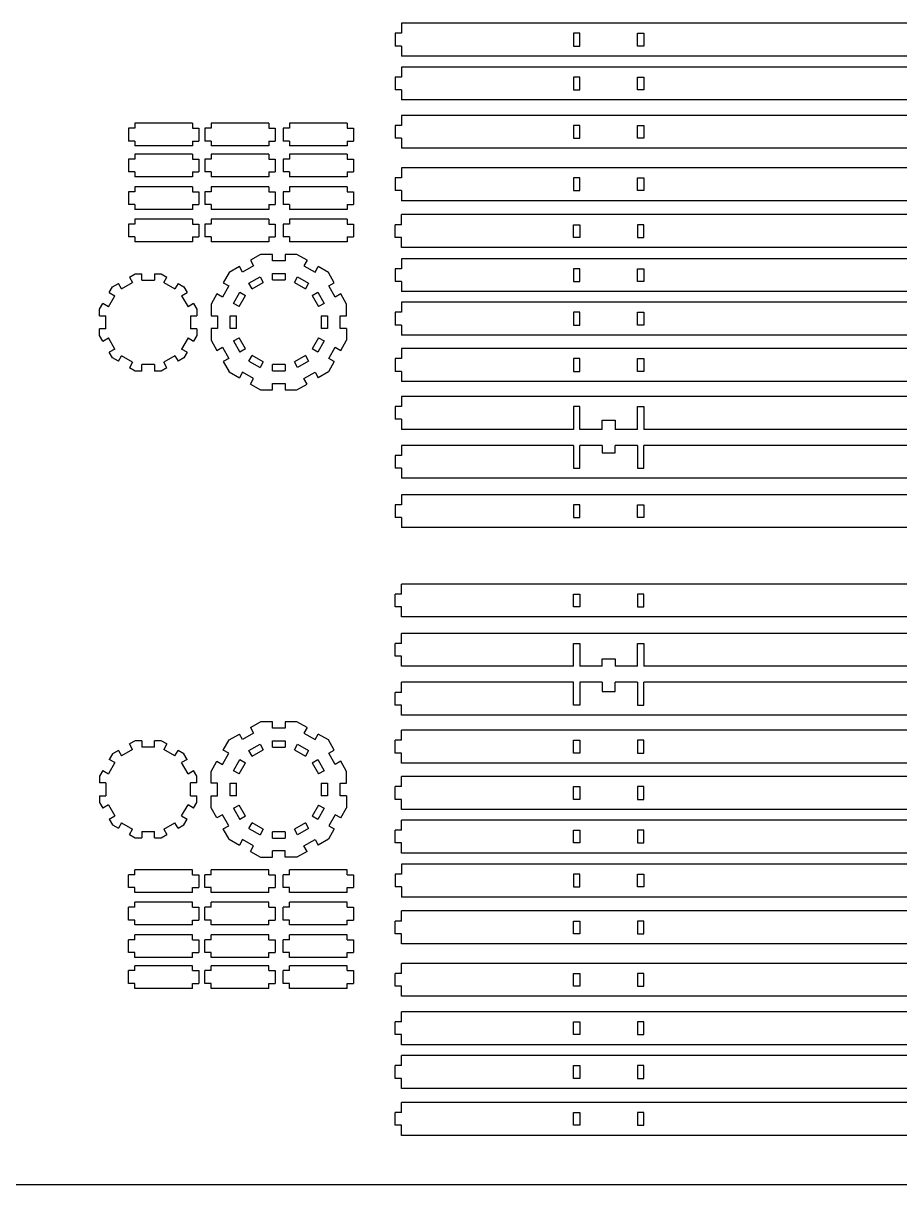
# Model space of a CAD drawing. Extents: x -1762 to 1685, y -691 to 759.
# Drawn here: x 588 to 1137, y -691 to 35 of the extents above; entities that cross this region are included whole.
import ezdxf

# ---------------------------------------------------------------- set-up
doc = ezdxf.new("R2010")
doc.units = 0
doc.header["$MEASUREMENT"] = 0
doc.layers.get('0').update_dxf_attribs({"linetype": 'CONTINUOUS'})

msp = doc.modelspace()

# ---------------------------------------------------------------- linework, layer by layer
for p, q in [((825.09, 29.19), (821.09, 29.19)), ((821.09, 29.19), (821.09, 21.19)), ((1433.94, 35.48), (825.09, 35.48)), ((825.09, 35.48), (825.09, 29.19)), ((932.68, 29.19), (932.68, 21.19)), ((936.68, 29.19), (932.68, 29.19)), ((936.68, 21.19), (936.68, 29.19)), ((972.68, 21.19), (972.68, 29.19)), ((972.68, 29.19), (976.68, 29.19)), ((976.68, 29.19), (976.68, 21.19)), ((825.09, 21.19), (821.09, 21.19)), ((825.09, 21.19), (825.09, 14.9)), ((1433.94, 14.9), (825.09, 14.9)), ((932.68, 21.19), (936.68, 21.19)), ((976.68, 21.19), (972.68, 21.19)), ((1433.94, 8.09), (825.09, 8.09)), ((825.09, 8.09), (825.09, 1.8)), ((825.09, 1.8), (821.09, 1.8)), ((821.09, 1.8), (821.09, -6.2)), ((932.68, 1.8), (932.68, -6.2)), ((936.68, 1.8), (932.68, 1.8)), ((936.68, -6.2), (936.68, 1.8)), ((972.68, -6.2), (972.68, 1.8)), ((972.68, 1.8), (976.68, 1.8)), ((976.68, 1.8), (976.68, -6.2)), ((825.09, -6.2), (821.09, -6.2)), ((825.09, -6.2), (825.09, -12.49)), ((932.68, -6.2), (936.68, -6.2)), ((976.68, -6.2), (972.68, -6.2)), ((1433.94, -12.49), (825.09, -12.49)), ((694.28, -27.12), (658.28, -27.12)), ((658.28, -27.12), (658.28, -30.2)), ((694.28, -27.12), (694.28, -30.2)), ((742.03, -27.12), (706.03, -27.12)), ((706.03, -27.12), (706.03, -30.2)), ((742.03, -27.12), (742.03, -30.2)), ((791.09, -27.12), (755.09, -27.12)), ((755.09, -27.12), (755.09, -30.2)), ((791.09, -27.12), (791.09, -30.2)), ((825.09, -28.46), (821.09, -28.46)), ((821.09, -28.46), (821.09, -36.46)), ((1433.94, -22.17), (825.09, -22.17)), ((825.09, -22.17), (825.09, -28.46)), ((932.68, -28.46), (932.68, -36.46)), ((936.68, -28.46), (932.68, -28.46)), ((936.68, -36.46), (936.68, -28.46)), ((972.68, -36.46), (972.68, -28.46)), ((972.68, -28.46), (976.68, -28.46)), ((976.68, -28.46), (976.68, -36.46)), ((658.28, -30.2), (654.28, -30.2)), ((654.28, -30.2), (654.28, -38.2)), ((694.28, -30.2), (698.28, -30.2)), ((698.28, -30.2), (698.28, -38.2)), ((706.03, -30.2), (702.03, -30.2)), ((702.03, -30.2), (702.03, -38.2)), ((742.03, -30.2), (746.03, -30.2)), ((746.03, -30.2), (746.03, -38.2)), ((755.09, -30.2), (751.09, -30.2)), ((751.09, -30.2), (751.09, -38.2)), ((791.09, -30.2), (795.09, -30.2)), ((795.09, -30.2), (795.09, -38.2)), ((658.28, -38.2), (654.28, -38.2)), ((658.28, -38.2), (658.28, -41.28)), ((694.28, -41.28), (658.28, -41.28)), ((694.28, -38.2), (698.28, -38.2)), ((694.28, -38.2), (694.28, -41.28)), ((706.03, -38.2), (702.03, -38.2)), ((706.03, -38.2), (706.03, -41.28)), ((742.03, -41.28), (706.03, -41.28)), ((742.03, -38.2), (746.03, -38.2)), ((742.03, -38.2), (742.03, -41.28)), ((755.09, -38.2), (751.09, -38.2)), ((755.09, -38.2), (755.09, -41.28)), ((791.09, -41.28), (755.09, -41.28)), ((791.09, -38.2), (795.09, -38.2)), ((791.09, -38.2), (791.09, -41.28)), ((825.09, -36.46), (821.09, -36.46)), ((825.09, -36.46), (825.09, -42.76)), ((1433.94, -42.76), (825.09, -42.76)), ((932.68, -36.46), (936.68, -36.46)), ((976.68, -36.46), (972.68, -36.46)), ((658.28, -49.57), (654.28, -49.57)), ((654.28, -49.57), (654.28, -57.57)), ((694.28, -46.49), (658.28, -46.49)), ((658.28, -46.49), (658.28, -49.57)), ((694.28, -46.49), (694.28, -49.57)), ((694.28, -49.57), (698.28, -49.57)), ((698.28, -49.57), (698.28, -57.57)), ((706.03, -49.57), (702.03, -49.57)), ((702.03, -49.57), (702.03, -57.57)), ((742.03, -46.49), (706.03, -46.49)), ((706.03, -46.49), (706.03, -49.57)), ((742.03, -46.49), (742.03, -49.57)), ((742.03, -49.57), (746.03, -49.57)), ((746.03, -49.57), (746.03, -57.57)), ((755.09, -49.57), (751.09, -49.57)), ((751.09, -49.57), (751.09, -57.57)), ((791.09, -46.49), (755.09, -46.49)), ((755.09, -46.49), (755.09, -49.57)), ((791.09, -46.49), (791.09, -49.57)), ((791.09, -49.57), (795.09, -49.57)), ((795.09, -49.57), (795.09, -57.57)), ((658.28, -57.57), (654.28, -57.57)), ((658.28, -57.57), (658.28, -60.66)), ((694.28, -57.57), (698.28, -57.57)), ((694.28, -57.57), (694.28, -60.66)), ((706.03, -57.57), (702.03, -57.57)), ((706.03, -57.57), (706.03, -60.66)), ((742.03, -57.57), (746.03, -57.57)), ((742.03, -57.57), (742.03, -60.66)), ((755.09, -57.57), (751.09, -57.57)), ((755.09, -57.57), (755.09, -60.66)), ((791.09, -57.57), (795.09, -57.57)), ((791.09, -57.57), (791.09, -60.66)), ((1433.94, -54.96), (825.09, -54.96)), ((825.09, -54.96), (825.09, -61.25)), ((694.28, -60.66), (658.28, -60.66)), ((742.03, -60.66), (706.03, -60.66)), ((791.09, -60.66), (755.09, -60.66)), ((825.09, -61.25), (821.09, -61.25)), ((821.09, -61.25), (821.09, -69.25)), ((932.68, -61.25), (932.68, -69.25)), ((936.68, -61.25), (932.68, -61.25)), ((936.68, -69.25), (936.68, -61.25)), ((972.68, -69.25), (972.68, -61.25)), ((972.68, -61.25), (976.68, -61.25)), ((976.68, -61.25), (976.68, -69.25)), ((658.28, -69.89), (654.28, -69.89)), ((654.28, -69.89), (654.28, -77.89)), ((694.28, -66.8), (658.28, -66.8)), ((658.28, -66.8), (658.28, -69.89)), ((694.28, -66.8), (694.28, -69.89)), ((694.28, -69.89), (698.28, -69.89)), ((698.28, -69.89), (698.28, -77.89)), ((706.03, -69.89), (702.03, -69.89)), ((702.03, -69.89), (702.03, -77.89)), ((742.03, -66.8), (706.03, -66.8)), ((706.03, -66.8), (706.03, -69.89)), ((742.03, -66.8), (742.03, -69.89)), ((742.03, -69.89), (746.03, -69.89)), ((746.03, -69.89), (746.03, -77.89)), ((755.09, -69.89), (751.09, -69.89)), ((751.09, -69.89), (751.09, -77.89)), ((791.09, -66.8), (755.09, -66.8)), ((755.09, -66.8), (755.09, -69.89)), ((791.09, -66.8), (791.09, -69.89)), ((791.09, -69.89), (795.09, -69.89)), ((795.09, -69.89), (795.09, -77.89)), ((825.09, -69.25), (821.09, -69.25)), ((825.09, -69.25), (825.09, -75.55)), ((932.68, -69.25), (936.68, -69.25)), ((976.68, -69.25), (972.68, -69.25)), ((658.28, -77.89), (654.28, -77.89)), ((658.28, -77.89), (658.28, -80.97)), ((694.28, -77.89), (698.28, -77.89)), ((694.28, -77.89), (694.28, -80.97)), ((706.03, -77.89), (702.03, -77.89)), ((706.03, -77.89), (706.03, -80.97)), ((742.03, -77.89), (746.03, -77.89)), ((742.03, -77.89), (742.03, -80.97)), ((755.09, -77.89), (751.09, -77.89)), ((755.09, -77.89), (755.09, -80.97)), ((791.09, -77.89), (795.09, -77.89)), ((791.09, -77.89), (791.09, -80.97)), ((1433.94, -75.55), (825.09, -75.55)), ((694.28, -80.97), (658.28, -80.97)), ((694.28, -87.12), (658.28, -87.12)), ((658.28, -87.12), (658.28, -90.2)), ((694.28, -87.12), (694.28, -90.2)), ((742.03, -80.97), (706.03, -80.97)), ((742.03, -87.12), (706.03, -87.12)), ((706.03, -87.12), (706.03, -90.2)), ((742.03, -87.12), (742.03, -90.2)), ((791.09, -80.97), (755.09, -80.97)), ((791.09, -87.12), (755.09, -87.12)), ((755.09, -87.12), (755.09, -90.2)), ((791.09, -87.12), (791.09, -90.2)), ((1433.94, -84.25), (825.09, -84.25)), ((825.09, -90.54), (825.09, -84.25)), ((658.28, -90.2), (654.28, -90.2)), ((654.28, -90.2), (654.28, -98.2)), ((694.28, -90.2), (698.28, -90.2)), ((698.28, -90.2), (698.28, -98.2)), ((706.03, -90.2), (702.03, -90.2)), ((702.03, -90.2), (702.03, -98.2)), ((742.03, -90.2), (746.03, -90.2)), ((746.03, -90.2), (746.03, -98.2)), ((755.09, -90.2), (751.09, -90.2)), ((751.09, -90.2), (751.09, -98.2)), ((791.09, -90.2), (795.09, -90.2)), ((795.09, -90.2), (795.09, -98.2)), ((825.09, -90.54), (821.09, -90.54)), ((821.09, -98.54), (821.09, -90.54)), ((932.68, -90.54), (936.68, -90.54)), ((932.68, -98.54), (932.68, -90.54)), ((936.68, -90.54), (936.68, -98.54)), ((972.68, -90.54), (972.68, -98.54)), ((976.68, -90.54), (972.68, -90.54)), ((976.68, -98.54), (976.68, -90.54)), ((658.28, -98.2), (654.28, -98.2)), ((658.28, -98.2), (658.28, -101.28)), ((694.28, -101.28), (658.28, -101.28)), ((694.28, -98.2), (698.28, -98.2)), ((694.28, -98.2), (694.28, -101.28)), ((706.03, -98.2), (702.03, -98.2)), ((706.03, -98.2), (706.03, -101.28)), ((742.03, -101.28), (706.03, -101.28)), ((742.03, -98.2), (746.03, -98.2)), ((742.03, -98.2), (742.03, -101.28)), ((755.09, -98.2), (751.09, -98.2)), ((755.09, -98.2), (755.09, -101.28)), ((791.09, -101.28), (755.09, -101.28)), ((791.09, -98.2), (795.09, -98.2)), ((791.09, -98.2), (791.09, -101.28)), ((825.09, -98.54), (821.09, -98.54)), ((825.09, -104.83), (825.09, -98.54)), ((936.68, -98.54), (932.68, -98.54)), ((972.68, -98.54), (976.68, -98.54)), ((1433.94, -104.83), (825.09, -104.83)), ((732.6, -116.25), (725.68, -120.25)), ((736.98, -109.1), (730.6, -112.78)), ((730.6, -112.78), (732.6, -116.25)), ((744.34, -109.1), (736.98, -109.1)), ((744.34, -113.1), (744.34, -109.1)), ((752.34, -113.1), (744.34, -113.1)), ((759.71, -109.1), (752.34, -109.1)), ((752.34, -109.1), (752.34, -113.1)), ((766.08, -112.78), (759.71, -109.1)), ((766.08, -112.78), (764.08, -116.25)), ((764.08, -116.25), (771.01, -120.25)), ((1433.94, -111.79), (825.09, -111.79)), ((825.09, -111.79), (825.09, -118.08)), ((654.9, -123.28), (658.5, -121.2)), ((654.9, -123.28), (656.9, -126.75)), ((658.5, -121.2), (662.66, -121.2)), ((662.66, -125.2), (662.66, -121.2)), ((670.66, -121.2), (674.81, -121.2)), ((670.66, -121.2), (670.66, -125.2)), ((674.81, -121.2), (678.41, -123.28)), ((676.41, -126.75), (678.41, -123.28)), ((717.3, -120.47), (713.62, -126.84)), ((723.68, -116.78), (717.3, -120.47)), ((725.68, -120.25), (723.68, -116.78)), ((729.66, -127.16), (736.59, -123.16)), ((736.59, -123.16), (738.59, -126.62)), ((744.34, -125.08), (744.34, -121.08)), ((744.34, -121.08), (752.34, -121.08)), ((752.34, -121.08), (752.34, -125.08)), ((758.09, -126.62), (760.09, -123.16)), ((760.09, -123.16), (767.02, -127.16)), ((771.01, -120.25), (773.01, -116.78)), ((779.39, -120.47), (773.01, -116.78)), ((783.07, -126.84), (779.39, -120.47)), ((825.09, -118.08), (821.09, -118.08)), ((821.09, -118.08), (821.09, -126.08)), ((932.68, -118.08), (932.68, -126.08)), ((936.68, -118.08), (932.68, -118.08)), ((936.68, -126.08), (936.68, -118.08)), ((972.68, -126.08), (972.68, -118.08)), ((972.68, -118.08), (976.68, -118.08)), ((976.68, -118.08), (976.68, -126.08)), ((642.3, -132.96), (644.38, -129.36)), ((644.38, -129.36), (647.98, -127.28)), ((649.98, -130.75), (647.98, -127.28)), ((649.98, -130.75), (656.9, -126.75)), ((662.66, -125.2), (670.66, -125.2)), ((676.41, -126.75), (683.34, -130.75)), ((685.34, -127.28), (683.34, -130.75)), ((685.34, -127.28), (688.93, -129.36)), ((688.93, -129.36), (691.01, -132.96)), ((717.08, -128.84), (713.08, -135.77)), ((713.62, -126.84), (717.08, -128.84)), ((731.66, -130.62), (729.66, -127.16)), ((731.66, -130.62), (738.59, -126.62)), ((744.34, -125.08), (752.34, -125.08)), ((758.09, -126.62), (765.02, -130.62)), ((767.02, -127.16), (765.02, -130.62)), ((779.61, -128.84), (783.07, -126.84)), ((783.61, -135.77), (779.61, -128.84)), ((825.09, -126.08), (821.09, -126.08)), ((825.09, -126.08), (825.09, -132.37)), ((932.68, -126.08), (936.68, -126.08)), ((976.68, -126.08), (972.68, -126.08)), ((641.77, -141.88), (645.77, -134.96)), ((642.3, -132.96), (645.77, -134.96)), ((687.55, -134.96), (691.01, -132.96)), ((687.55, -134.96), (691.55, -141.88)), ((709.62, -133.77), (705.94, -140.15)), ((713.08, -135.77), (709.62, -133.77)), ((719.99, -139.76), (723.99, -132.83)), ((723.45, -141.76), (727.45, -134.83)), ((723.99, -132.83), (727.45, -134.83)), ((769.23, -134.83), (772.7, -132.83)), ((769.23, -134.83), (773.23, -141.76)), ((772.7, -132.83), (776.7, -139.76)), ((787.07, -133.77), (783.61, -135.77)), ((790.75, -140.15), (787.07, -133.77)), ((1433.94, -132.37), (825.09, -132.37)), ((636.23, -143.48), (638.3, -139.88)), ((636.23, -147.64), (636.23, -143.48)), ((641.77, -141.88), (638.3, -139.88)), ((695.01, -139.88), (691.55, -141.88)), ((695.01, -139.88), (697.09, -143.48)), ((697.09, -143.48), (697.09, -147.64)), ((705.94, -140.15), (705.94, -147.51)), ((723.45, -141.76), (719.99, -139.76)), ((776.7, -139.76), (773.23, -141.76)), ((790.75, -147.51), (790.75, -140.15)), ((825.09, -145.31), (821.09, -145.31)), ((821.09, -145.31), (821.09, -153.31)), ((1433.94, -139.02), (825.09, -139.02)), ((825.09, -139.02), (825.09, -145.31)), ((932.68, -145.31), (932.68, -153.31)), ((936.68, -145.31), (932.68, -145.31)), ((936.68, -153.31), (936.68, -145.31)), ((972.68, -153.31), (972.68, -145.31)), ((972.68, -145.31), (976.68, -145.31)), ((976.68, -145.31), (976.68, -153.31)), ((636.23, -147.64), (640.23, -147.64)), ((640.23, -155.64), (640.23, -147.64)), ((693.09, -147.64), (693.09, -155.64)), ((693.09, -147.64), (697.09, -147.64)), ((705.94, -147.51), (709.94, -147.51)), ((709.94, -147.51), (709.94, -155.51)), ((717.91, -147.51), (721.91, -147.51)), ((717.91, -155.51), (717.91, -147.51)), ((721.91, -155.51), (721.91, -147.51)), ((774.77, -147.51), (778.77, -147.51)), ((774.77, -147.51), (774.77, -155.51)), ((778.77, -147.51), (778.77, -155.51)), ((786.75, -155.51), (786.75, -147.51)), ((786.75, -147.51), (790.75, -147.51)), ((640.23, -155.64), (636.23, -155.64)), ((636.23, -159.79), (636.23, -155.64)), ((638.3, -163.39), (636.23, -159.79)), ((697.09, -155.64), (693.09, -155.64)), ((697.09, -159.79), (695.01, -163.39)), ((697.09, -155.64), (697.09, -159.79)), ((709.94, -155.51), (705.94, -155.51)), ((705.94, -155.51), (705.94, -162.87)), ((721.91, -155.51), (717.91, -155.51)), ((778.77, -155.51), (774.77, -155.51)), ((790.75, -155.51), (786.75, -155.51)), ((790.75, -155.51), (790.75, -162.87)), ((825.09, -153.31), (821.09, -153.31)), ((825.09, -153.31), (825.09, -159.6)), ((1433.94, -159.6), (825.09, -159.6)), ((932.68, -153.31), (936.68, -153.31)), ((976.68, -153.31), (972.68, -153.31)), ((638.3, -163.39), (641.77, -161.39)), ((645.77, -168.31), (641.77, -161.39)), ((691.55, -161.39), (687.55, -168.31)), ((691.55, -161.39), (695.01, -163.39)), ((705.94, -162.87), (709.62, -169.25)), ((719.99, -163.26), (723.45, -161.26)), ((719.99, -163.26), (723.99, -170.19)), ((727.45, -168.19), (723.45, -161.26)), ((773.23, -161.26), (769.23, -168.19)), ((776.7, -163.26), (772.7, -170.19)), ((773.23, -161.26), (776.7, -163.26)), ((787.07, -169.25), (790.75, -162.87)), ((645.77, -168.31), (642.3, -170.31)), ((644.38, -173.91), (642.3, -170.31)), ((647.98, -175.99), (644.38, -173.91)), ((647.98, -175.99), (649.98, -172.53)), ((656.9, -176.53), (649.98, -172.53)), ((683.34, -172.53), (676.41, -176.53)), ((683.34, -172.53), (685.34, -175.99)), ((688.93, -173.91), (685.34, -175.99)), ((691.01, -170.31), (687.55, -168.31)), ((691.01, -170.31), (688.93, -173.91)), ((709.62, -169.25), (713.08, -167.25)), ((713.08, -167.25), (717.08, -174.18)), ((717.08, -174.18), (713.62, -176.18)), ((727.45, -168.19), (723.99, -170.19)), ((729.66, -175.86), (731.66, -172.4)), ((738.59, -176.4), (731.66, -172.4)), ((765.02, -172.4), (758.09, -176.4)), ((765.02, -172.4), (767.02, -175.86)), ((772.7, -170.19), (769.23, -168.19)), ((779.61, -174.18), (783.61, -167.25)), ((783.07, -176.18), (779.61, -174.18)), ((783.61, -167.25), (787.07, -169.25)), ((825.09, -174.32), (821.09, -174.32)), ((821.09, -174.32), (821.09, -182.32)), ((1433.94, -168.03), (825.09, -168.03)), ((825.09, -168.03), (825.09, -174.32)), ((932.68, -174.32), (932.68, -182.32)), ((936.68, -174.32), (932.68, -174.32)), ((936.68, -182.32), (936.68, -174.32)), ((972.68, -182.32), (972.68, -174.32)), ((972.68, -174.32), (976.68, -174.32)), ((976.68, -174.32), (976.68, -182.32)), ((656.9, -176.53), (654.9, -179.99)), ((658.5, -182.07), (654.9, -179.99)), ((662.66, -182.07), (662.66, -178.07)), ((670.66, -178.07), (662.66, -178.07)), ((670.66, -178.07), (670.66, -182.07)), ((678.41, -179.99), (674.81, -182.07)), ((678.41, -179.99), (676.41, -176.53)), ((713.62, -176.18), (717.3, -182.55)), ((729.66, -175.86), (736.59, -179.86)), ((738.59, -176.4), (736.59, -179.86)), ((752.34, -177.94), (744.34, -177.94)), ((744.34, -181.94), (744.34, -177.94)), ((752.34, -177.94), (752.34, -181.94)), ((760.09, -179.86), (758.09, -176.4)), ((767.02, -175.86), (760.09, -179.86)), ((783.07, -176.18), (779.39, -182.55)), ((662.66, -182.07), (658.5, -182.07)), ((674.81, -182.07), (670.66, -182.07)), ((717.3, -182.55), (723.68, -186.24)), ((725.68, -182.77), (723.68, -186.24)), ((732.6, -186.77), (725.68, -182.77)), ((730.6, -190.24), (732.6, -186.77)), ((744.34, -181.94), (752.34, -181.94)), ((764.08, -186.77), (771.01, -182.77)), ((766.08, -190.24), (764.08, -186.77)), ((771.01, -182.77), (773.01, -186.24)), ((779.39, -182.55), (773.01, -186.24)), ((825.09, -182.32), (821.09, -182.32)), ((825.09, -182.32), (825.09, -188.61)), ((1433.94, -188.61), (825.09, -188.61)), ((932.68, -182.32), (936.68, -182.32)), ((976.68, -182.32), (972.68, -182.32)), ((730.6, -190.24), (736.98, -193.92)), ((736.98, -193.92), (744.34, -193.92)), ((744.34, -193.92), (744.34, -189.92)), ((744.34, -189.92), (752.34, -189.92)), ((752.34, -189.92), (752.34, -193.92)), ((752.34, -193.92), (759.71, -193.92)), ((759.71, -193.92), (766.08, -190.24)), ((1433.94, -197.99), (825.09, -197.99)), ((825.09, -197.99), (825.09, -204.28)), ((825.09, -204.28), (821.09, -204.28)), ((821.09, -204.28), (821.09, -212.28)), ((932.68, -204.28), (932.68, -218.57)), ((936.68, -204.28), (932.68, -204.28)), ((936.68, -218.57), (936.68, -204.28)), ((972.68, -218.57), (972.68, -204.28)), ((972.68, -204.28), (976.68, -204.28)), ((976.68, -204.28), (976.68, -218.57)), ((825.09, -212.28), (821.09, -212.28)), ((825.09, -212.28), (825.09, -218.57)), ((950.68, -218.57), (950.68, -212.91)), ((950.68, -212.91), (958.68, -212.91)), ((958.68, -212.91), (958.68, -218.57)), ((932.68, -218.57), (825.09, -218.57)), ((950.68, -218.57), (936.68, -218.57)), ((972.68, -218.57), (958.68, -218.57)), ((1433.94, -218.57), (976.68, -218.57)), ((932.68, -228.59), (825.09, -228.59)), ((825.09, -228.59), (825.09, -234.88)), ((932.68, -228.59), (932.68, -242.88)), ((950.68, -228.59), (936.68, -228.59)), ((936.68, -242.88), (936.68, -228.59)), ((950.68, -228.59), (950.68, -233.2)), ((972.68, -228.59), (958.68, -228.59)), ((958.68, -233.2), (958.68, -228.59)), ((972.68, -228.59), (972.68, -242.88)), ((1433.94, -228.59), (976.68, -228.59)), ((976.68, -242.88), (976.68, -228.59)), ((825.09, -234.88), (821.09, -234.88)), ((821.09, -234.88), (821.09, -242.88)), ((950.68, -233.2), (958.68, -233.2)), ((825.09, -242.88), (821.09, -242.88)), ((825.09, -242.88), (825.09, -249.17)), ((932.68, -242.88), (936.68, -242.88)), ((972.68, -242.88), (976.68, -242.88)), ((1433.94, -249.17), (825.09, -249.17)), ((1433.94, -259.44), (825.09, -259.44)), ((825.09, -259.44), (825.09, -265.73)), ((825.09, -265.73), (821.09, -265.73)), ((821.09, -265.73), (821.09, -273.73)), ((932.68, -265.73), (932.68, -273.73)), ((936.68, -265.73), (932.68, -265.73)), ((936.68, -273.73), (936.68, -265.73)), ((972.68, -273.73), (972.68, -265.73)), ((972.68, -265.73), (976.68, -265.73)), ((976.68, -265.73), (976.68, -273.73)), ((825.09, -273.73), (821.09, -273.73)), ((825.09, -273.73), (825.09, -280.02)), ((932.68, -273.73), (936.68, -273.73)), ((976.68, -273.73), (972.68, -273.73)), ((1433.94, -280.02), (825.09, -280.02)), ((825.09, -321.64), (825.09, -315.35)), ((1433.94, -315.35), (825.09, -315.35)), ((825.09, -321.64), (821.09, -321.64)), ((821.09, -329.64), (821.09, -321.64)), ((932.68, -321.64), (936.68, -321.64)), ((932.68, -329.64), (932.68, -321.64)), ((936.68, -321.64), (936.68, -329.64)), ((972.68, -321.64), (972.68, -329.64)), ((976.68, -321.64), (972.68, -321.64)), ((976.68, -329.64), (976.68, -321.64)), ((825.09, -329.64), (821.09, -329.64)), ((825.09, -335.93), (825.09, -329.64)), ((936.68, -329.64), (932.68, -329.64)), ((972.68, -329.64), (976.68, -329.64)), ((1433.94, -335.93), (825.09, -335.93)), ((1433.94, -346.2), (825.09, -346.2)), ((825.09, -352.49), (825.09, -346.2)), ((825.09, -352.49), (821.09, -352.49)), ((821.09, -360.49), (821.09, -352.49)), ((932.68, -366.78), (932.68, -352.49)), ((932.68, -352.49), (936.68, -352.49)), ((936.68, -352.49), (936.68, -366.78)), ((972.68, -366.78), (972.68, -352.49)), ((972.68, -352.49), (976.68, -352.49)), ((976.68, -352.49), (976.68, -366.78)), ((825.09, -360.49), (821.09, -360.49)), ((825.09, -366.78), (825.09, -360.49)), ((950.68, -366.78), (950.68, -362.17)), ((950.68, -362.17), (958.68, -362.17)), ((958.68, -362.17), (958.68, -366.78)), ((932.68, -366.78), (825.09, -366.78)), ((950.68, -366.78), (936.68, -366.78)), ((972.68, -366.78), (958.68, -366.78)), ((1433.94, -366.78), (976.68, -366.78)), ((932.68, -376.8), (825.09, -376.8)), ((825.09, -383.1), (825.09, -376.8)), ((932.68, -391.1), (932.68, -376.8)), ((950.68, -376.8), (936.68, -376.8)), ((936.68, -376.8), (936.68, -391.1)), ((950.68, -376.8), (950.68, -382.47)), ((972.68, -376.8), (958.68, -376.8)), ((958.68, -382.47), (958.68, -376.8)), ((972.68, -376.8), (972.68, -391.1)), ((1433.94, -376.8), (976.68, -376.8)), ((976.68, -391.1), (976.68, -376.8)), ((825.09, -383.1), (821.09, -383.1)), ((821.09, -391.1), (821.09, -383.1)), ((950.68, -382.47), (958.68, -382.47)), ((825.09, -391.1), (821.09, -391.1)), ((825.09, -397.39), (825.09, -391.1)), ((936.68, -391.1), (932.68, -391.1)), ((972.68, -391.1), (976.68, -391.1)), ((1433.94, -397.39), (825.09, -397.39)), ((730.6, -405.14), (736.98, -401.45)), ((730.6, -405.14), (732.6, -408.6)), ((744.34, -401.45), (736.98, -401.45)), ((744.34, -405.45), (744.34, -401.45)), ((752.34, -405.45), (744.34, -405.45)), ((752.34, -401.45), (752.34, -405.45)), ((759.71, -401.45), (752.34, -401.45)), ((766.08, -405.14), (759.71, -401.45)), ((766.08, -405.14), (764.08, -408.6)), ((825.09, -413.05), (825.09, -406.76)), ((1433.94, -406.76), (825.09, -406.76)), ((658.5, -413.31), (654.9, -415.38)), ((662.66, -413.31), (658.5, -413.31)), ((662.66, -413.31), (662.66, -417.31)), ((674.81, -413.31), (670.66, -413.31)), ((670.66, -417.31), (670.66, -413.31)), ((678.41, -415.38), (674.81, -413.31)), ((713.62, -419.19), (717.3, -412.82)), ((717.3, -412.82), (723.68, -409.14)), ((725.68, -412.6), (723.68, -409.14)), ((732.6, -408.6), (725.68, -412.6)), ((744.34, -417.43), (744.34, -413.43)), ((744.34, -413.43), (752.34, -413.43)), ((752.34, -413.43), (752.34, -417.43)), ((764.08, -408.6), (771.01, -412.6)), ((771.01, -412.6), (773.01, -409.14)), ((779.39, -412.82), (773.01, -409.14)), ((783.07, -419.19), (779.39, -412.82)), ((825.09, -413.05), (821.09, -413.05)), ((821.09, -421.05), (821.09, -413.05)), ((932.68, -413.05), (936.68, -413.05)), ((932.68, -421.05), (932.68, -413.05)), ((936.68, -413.05), (936.68, -421.05)), ((972.68, -413.05), (972.68, -421.05)), ((976.68, -413.05), (972.68, -413.05)), ((976.68, -421.05), (976.68, -413.05)), ((647.98, -419.38), (644.38, -421.46)), ((647.98, -419.38), (649.98, -422.85)), ((656.9, -418.85), (649.98, -422.85)), ((656.9, -418.85), (654.9, -415.38)), ((670.66, -417.31), (662.66, -417.31)), ((678.41, -415.38), (676.41, -418.85)), ((683.34, -422.85), (676.41, -418.85)), ((683.34, -422.85), (685.34, -419.38)), ((688.93, -421.46), (685.34, -419.38)), ((713.08, -428.12), (717.08, -421.19)), ((717.08, -421.19), (713.62, -419.19)), ((729.66, -419.51), (736.59, -415.51)), ((731.66, -422.97), (729.66, -419.51)), ((731.66, -422.97), (738.59, -418.97)), ((736.59, -415.51), (738.59, -418.97)), ((744.34, -417.43), (752.34, -417.43)), ((758.09, -418.97), (760.09, -415.51)), ((758.09, -418.97), (765.02, -422.97)), ((760.09, -415.51), (767.02, -419.51)), ((767.02, -419.51), (765.02, -422.97)), ((779.61, -421.19), (783.07, -419.19)), ((783.61, -428.12), (779.61, -421.19)), ((825.09, -421.05), (821.09, -421.05)), ((825.09, -427.34), (825.09, -421.05)), ((936.68, -421.05), (932.68, -421.05)), ((972.68, -421.05), (976.68, -421.05)), ((645.77, -427.06), (641.77, -433.99)), ((644.38, -421.46), (642.3, -425.06)), ((645.77, -427.06), (642.3, -425.06)), ((691.01, -425.06), (687.55, -427.06)), ((691.55, -433.99), (687.55, -427.06)), ((691.01, -425.06), (688.93, -421.46)), ((705.94, -432.5), (709.62, -426.12)), ((709.62, -426.12), (713.08, -428.12)), ((719.99, -432.11), (723.99, -425.18)), ((723.45, -434.11), (727.45, -427.18)), ((723.99, -425.18), (727.45, -427.18)), ((769.23, -427.18), (772.7, -425.18)), ((769.23, -427.18), (773.23, -434.11)), ((772.7, -425.18), (776.7, -432.11)), ((787.07, -426.12), (783.61, -428.12)), ((790.75, -432.5), (787.07, -426.12)), ((1433.94, -427.34), (825.09, -427.34)), ((638.3, -431.99), (636.23, -435.58)), ((636.23, -435.58), (636.23, -439.74)), ((638.3, -431.99), (641.77, -433.99)), ((691.55, -433.99), (695.01, -431.99)), ((697.09, -435.58), (695.01, -431.99)), ((697.09, -439.74), (697.09, -435.58)), ((705.94, -439.86), (705.94, -432.5)), ((723.45, -434.11), (719.99, -432.11)), ((776.7, -432.11), (773.23, -434.11)), ((790.75, -439.86), (790.75, -432.5)), ((825.09, -442.07), (825.09, -435.77)), ((1433.94, -435.77), (825.09, -435.77)), ((640.23, -439.74), (636.23, -439.74)), ((640.23, -439.74), (640.23, -447.74)), ((693.09, -447.74), (693.09, -439.74)), ((697.09, -439.74), (693.09, -439.74)), ((709.94, -439.86), (705.94, -439.86)), ((709.94, -447.86), (709.94, -439.86)), ((717.91, -447.86), (717.91, -439.86)), ((717.91, -439.86), (721.91, -439.86)), ((721.91, -447.86), (721.91, -439.86)), ((774.77, -439.86), (778.77, -439.86)), ((774.77, -439.86), (774.77, -447.86)), ((778.77, -439.86), (778.77, -447.86)), ((786.75, -447.86), (786.75, -439.86)), ((786.75, -439.86), (790.75, -439.86)), ((825.09, -442.07), (821.09, -442.07)), ((821.09, -450.07), (821.09, -442.07)), ((932.68, -442.07), (936.68, -442.07)), ((932.68, -450.07), (932.68, -442.07)), ((936.68, -442.07), (936.68, -450.07)), ((972.68, -442.07), (972.68, -450.07)), ((976.68, -442.07), (972.68, -442.07)), ((976.68, -450.07), (976.68, -442.07)), ((636.23, -447.74), (640.23, -447.74)), ((636.23, -447.74), (636.23, -451.89)), ((693.09, -447.74), (697.09, -447.74)), ((697.09, -451.89), (697.09, -447.74)), ((705.94, -447.86), (709.94, -447.86)), ((705.94, -455.22), (705.94, -447.86)), ((721.91, -447.86), (717.91, -447.86)), ((778.77, -447.86), (774.77, -447.86)), ((790.75, -447.86), (786.75, -447.86)), ((790.75, -447.86), (790.75, -455.22)), ((825.09, -450.07), (821.09, -450.07)), ((825.09, -456.36), (825.09, -450.07)), ((936.68, -450.07), (932.68, -450.07)), ((972.68, -450.07), (976.68, -450.07)), ((636.23, -451.89), (638.3, -455.49)), ((641.77, -453.49), (638.3, -455.49)), ((641.77, -453.49), (645.77, -460.42)), ((687.55, -460.42), (691.55, -453.49)), ((695.01, -455.49), (691.55, -453.49)), ((695.01, -455.49), (697.09, -451.89)), ((709.62, -461.6), (705.94, -455.22)), ((719.99, -455.61), (723.45, -453.61)), ((719.99, -455.61), (723.99, -462.54)), ((727.45, -460.54), (723.45, -453.61)), ((773.23, -453.61), (769.23, -460.54)), ((776.7, -455.61), (772.7, -462.54)), ((773.23, -453.61), (776.7, -455.61)), ((787.07, -461.6), (790.75, -455.22)), ((1433.94, -456.36), (825.09, -456.36)), ((642.3, -462.42), (645.77, -460.42)), ((642.3, -462.42), (644.38, -466.01)), ((649.98, -464.63), (647.98, -468.09)), ((649.98, -464.63), (656.9, -468.63)), ((676.41, -468.63), (683.34, -464.63)), ((685.34, -468.09), (683.34, -464.63)), ((687.55, -460.42), (691.01, -462.42)), ((688.93, -466.01), (691.01, -462.42)), ((713.08, -459.6), (709.62, -461.6)), ((717.08, -466.53), (713.08, -459.6)), ((727.45, -460.54), (723.99, -462.54)), ((729.66, -468.22), (731.66, -464.75)), ((738.59, -468.75), (731.66, -464.75)), ((765.02, -464.75), (758.09, -468.75)), ((765.02, -464.75), (767.02, -468.22)), ((772.7, -462.54), (769.23, -460.54)), ((783.61, -459.6), (779.61, -466.53)), ((787.07, -461.6), (783.61, -459.6)), ((825.09, -469.29), (825.09, -463)), ((1433.94, -463), (825.09, -463)), ((644.38, -466.01), (647.98, -468.09)), ((654.9, -472.09), (656.9, -468.63)), ((654.9, -472.09), (658.5, -474.17)), ((662.66, -470.17), (662.66, -474.17)), ((662.66, -470.17), (670.66, -470.17)), ((670.66, -474.17), (670.66, -470.17)), ((674.81, -474.17), (678.41, -472.09)), ((676.41, -468.63), (678.41, -472.09)), ((685.34, -468.09), (688.93, -466.01)), ((713.62, -468.53), (717.08, -466.53)), ((717.3, -474.91), (713.62, -468.53)), ((729.66, -468.22), (736.59, -472.22)), ((738.59, -468.75), (736.59, -472.22)), ((744.34, -474.29), (744.34, -470.29)), ((752.34, -470.29), (744.34, -470.29)), ((752.34, -470.29), (752.34, -474.29)), ((760.09, -472.22), (758.09, -468.75)), ((767.02, -468.22), (760.09, -472.22)), ((783.07, -468.53), (779.39, -474.91)), ((779.61, -466.53), (783.07, -468.53)), ((825.09, -469.29), (821.09, -469.29)), ((821.09, -477.29), (821.09, -469.29)), ((932.68, -469.29), (936.68, -469.29)), ((932.68, -477.29), (932.68, -469.29)), ((936.68, -469.29), (936.68, -477.29)), ((972.68, -469.29), (972.68, -477.29)), ((976.68, -469.29), (972.68, -469.29)), ((976.68, -477.29), (976.68, -469.29)), ((658.5, -474.17), (662.66, -474.17)), ((670.66, -474.17), (674.81, -474.17)), ((717.3, -474.91), (723.68, -478.59)), ((725.68, -475.12), (723.68, -478.59)), ((732.6, -479.12), (725.68, -475.12)), ((730.6, -482.59), (732.6, -479.12)), ((744.34, -474.29), (752.34, -474.29)), ((764.08, -479.12), (771.01, -475.12)), ((766.08, -482.59), (764.08, -479.12)), ((771.01, -475.12), (773.01, -478.59)), ((779.39, -474.91), (773.01, -478.59)), ((825.09, -477.29), (821.09, -477.29)), ((825.09, -483.58), (825.09, -477.29)), ((936.68, -477.29), (932.68, -477.29)), ((972.68, -477.29), (976.68, -477.29)), ((730.6, -482.59), (736.98, -486.27)), ((736.98, -486.27), (744.34, -486.27)), ((752.34, -482.27), (744.34, -482.27)), ((744.34, -486.27), (744.34, -482.27)), ((752.34, -486.27), (752.34, -482.27)), ((759.71, -486.27), (752.34, -486.27)), ((766.08, -482.59), (759.71, -486.27)), ((1433.94, -483.58), (825.09, -483.58)), ((825.09, -490.54), (825.09, -496.83)), ((1433.94, -490.54), (825.09, -490.54)), ((658.28, -497.17), (654.28, -497.17)), ((654.28, -505.17), (654.28, -497.17)), ((694.28, -494.09), (658.28, -494.09)), ((658.28, -497.17), (658.28, -494.09)), ((694.28, -497.17), (694.28, -494.09)), ((694.28, -497.17), (698.28, -497.17)), ((698.28, -497.17), (698.28, -505.17)), ((706.03, -497.17), (702.03, -497.17)), ((702.03, -505.17), (702.03, -497.17)), ((742.03, -494.09), (706.03, -494.09)), ((706.03, -497.17), (706.03, -494.09)), ((742.03, -497.17), (742.03, -494.09)), ((742.03, -497.17), (746.03, -497.17)), ((746.03, -497.17), (746.03, -505.17)), ((755.09, -497.17), (751.09, -497.17)), ((751.09, -505.17), (751.09, -497.17)), ((791.09, -494.09), (755.09, -494.09)), ((755.09, -497.17), (755.09, -494.09)), ((791.09, -497.17), (791.09, -494.09)), ((791.09, -497.17), (795.09, -497.17)), ((795.09, -497.17), (795.09, -505.17)), ((825.09, -496.83), (821.09, -496.83)), ((821.09, -496.83), (821.09, -504.83)), ((932.68, -496.83), (932.68, -504.83)), ((936.68, -496.83), (932.68, -496.83)), ((936.68, -504.83), (936.68, -496.83)), ((972.68, -504.83), (972.68, -496.83)), ((972.68, -496.83), (976.68, -496.83)), ((976.68, -496.83), (976.68, -504.83)), ((658.28, -505.17), (654.28, -505.17)), ((658.28, -508.26), (658.28, -505.17)), ((694.28, -508.26), (658.28, -508.26)), ((694.28, -508.26), (694.28, -505.17)), ((694.28, -505.17), (698.28, -505.17)), ((706.03, -505.17), (702.03, -505.17)), ((706.03, -508.26), (706.03, -505.17)), ((742.03, -508.26), (706.03, -508.26)), ((742.03, -508.26), (742.03, -505.17)), ((742.03, -505.17), (746.03, -505.17)), ((755.09, -505.17), (751.09, -505.17)), ((755.09, -508.26), (755.09, -505.17)), ((791.09, -508.26), (755.09, -508.26)), ((791.09, -508.26), (791.09, -505.17)), ((791.09, -505.17), (795.09, -505.17)), ((825.09, -504.83), (821.09, -504.83)), ((825.09, -504.83), (825.09, -511.12)), ((932.68, -504.83), (936.68, -504.83)), ((976.68, -504.83), (972.68, -504.83)), ((694.28, -514.4), (658.28, -514.4)), ((658.28, -517.49), (658.28, -514.4)), ((694.28, -517.49), (694.28, -514.4)), ((742.03, -514.4), (706.03, -514.4)), ((706.03, -517.49), (706.03, -514.4)), ((742.03, -517.49), (742.03, -514.4)), ((791.09, -514.4), (755.09, -514.4)), ((755.09, -517.49), (755.09, -514.4)), ((791.09, -517.49), (791.09, -514.4)), ((1433.94, -511.12), (825.09, -511.12)), ((658.28, -517.49), (654.28, -517.49)), ((654.28, -525.49), (654.28, -517.49)), ((694.28, -517.49), (698.28, -517.49)), ((698.28, -517.49), (698.28, -525.49)), ((706.03, -517.49), (702.03, -517.49)), ((702.03, -525.49), (702.03, -517.49)), ((742.03, -517.49), (746.03, -517.49)), ((746.03, -517.49), (746.03, -525.49)), ((755.09, -517.49), (751.09, -517.49)), ((751.09, -525.49), (751.09, -517.49)), ((791.09, -517.49), (795.09, -517.49)), ((795.09, -517.49), (795.09, -525.49)), ((825.09, -526.12), (825.09, -519.83)), ((1433.94, -519.83), (825.09, -519.83)), ((658.28, -525.49), (654.28, -525.49)), ((658.28, -528.57), (658.28, -525.49)), ((694.28, -528.57), (658.28, -528.57)), ((694.28, -528.57), (694.28, -525.49)), ((694.28, -525.49), (698.28, -525.49)), ((706.03, -525.49), (702.03, -525.49)), ((706.03, -528.57), (706.03, -525.49)), ((742.03, -528.57), (706.03, -528.57)), ((742.03, -528.57), (742.03, -525.49)), ((742.03, -525.49), (746.03, -525.49)), ((755.09, -525.49), (751.09, -525.49)), ((755.09, -528.57), (755.09, -525.49)), ((791.09, -528.57), (755.09, -528.57)), ((791.09, -528.57), (791.09, -525.49)), ((791.09, -525.49), (795.09, -525.49)), ((825.09, -526.12), (821.09, -526.12)), ((821.09, -534.12), (821.09, -526.12)), ((932.68, -526.12), (936.68, -526.12)), ((932.68, -534.12), (932.68, -526.12)), ((936.68, -526.12), (936.68, -534.12)), ((972.68, -526.12), (972.68, -534.12)), ((976.68, -526.12), (972.68, -526.12)), ((976.68, -534.12), (976.68, -526.12)), ((694.28, -534.72), (658.28, -534.72)), ((658.28, -537.8), (658.28, -534.72)), ((694.28, -537.8), (694.28, -534.72)), ((742.03, -534.72), (706.03, -534.72)), ((706.03, -537.8), (706.03, -534.72)), ((742.03, -537.8), (742.03, -534.72)), ((791.09, -534.72), (755.09, -534.72)), ((755.09, -537.8), (755.09, -534.72)), ((791.09, -537.8), (791.09, -534.72)), ((825.09, -534.12), (821.09, -534.12)), ((825.09, -540.41), (825.09, -534.12)), ((936.68, -534.12), (932.68, -534.12)), ((972.68, -534.12), (976.68, -534.12)), ((658.28, -537.8), (654.28, -537.8)), ((654.28, -545.8), (654.28, -537.8)), ((694.28, -537.8), (698.28, -537.8)), ((698.28, -537.8), (698.28, -545.8)), ((706.03, -537.8), (702.03, -537.8)), ((702.03, -545.8), (702.03, -537.8)), ((742.03, -537.8), (746.03, -537.8)), ((746.03, -537.8), (746.03, -545.8)), ((755.09, -537.8), (751.09, -537.8)), ((751.09, -545.8), (751.09, -537.8)), ((791.09, -537.8), (795.09, -537.8)), ((795.09, -537.8), (795.09, -545.8)), ((1433.94, -540.41), (825.09, -540.41)), ((658.28, -545.8), (654.28, -545.8)), ((658.28, -548.88), (658.28, -545.8)), ((694.28, -548.88), (658.28, -548.88)), ((694.28, -548.88), (694.28, -545.8)), ((694.28, -545.8), (698.28, -545.8)), ((706.03, -545.8), (702.03, -545.8)), ((706.03, -548.88), (706.03, -545.8)), ((742.03, -548.88), (706.03, -548.88)), ((742.03, -548.88), (742.03, -545.8)), ((742.03, -545.8), (746.03, -545.8)), ((755.09, -545.8), (751.09, -545.8)), ((755.09, -548.88), (755.09, -545.8)), ((791.09, -548.88), (755.09, -548.88)), ((791.09, -548.88), (791.09, -545.8)), ((791.09, -545.8), (795.09, -545.8)), ((658.28, -557.17), (654.28, -557.17)), ((654.28, -565.17), (654.28, -557.17)), ((694.28, -554.09), (658.28, -554.09)), ((658.28, -557.17), (658.28, -554.09)), ((694.28, -557.17), (694.28, -554.09)), ((694.28, -557.17), (698.28, -557.17)), ((698.28, -557.17), (698.28, -565.17)), ((706.03, -557.17), (702.03, -557.17)), ((702.03, -565.17), (702.03, -557.17)), ((742.03, -554.09), (706.03, -554.09)), ((706.03, -557.17), (706.03, -554.09)), ((742.03, -557.17), (742.03, -554.09)), ((742.03, -557.17), (746.03, -557.17)), ((746.03, -557.17), (746.03, -565.17)), ((755.09, -557.17), (751.09, -557.17)), ((751.09, -565.17), (751.09, -557.17)), ((791.09, -554.09), (755.09, -554.09)), ((755.09, -557.17), (755.09, -554.09)), ((791.09, -557.17), (791.09, -554.09)), ((791.09, -557.17), (795.09, -557.17)), ((795.09, -557.17), (795.09, -565.17)), ((825.09, -558.91), (821.09, -558.91)), ((821.09, -566.91), (821.09, -558.91)), ((825.09, -558.91), (825.09, -552.62)), ((1433.94, -552.62), (825.09, -552.62)), ((932.68, -558.91), (936.68, -558.91)), ((932.68, -566.91), (932.68, -558.91)), ((936.68, -558.91), (936.68, -566.91)), ((972.68, -558.91), (972.68, -566.91)), ((976.68, -558.91), (972.68, -558.91)), ((976.68, -566.91), (976.68, -558.91)), ((658.28, -565.17), (654.28, -565.17)), ((658.28, -568.26), (658.28, -565.17)), ((694.28, -568.26), (694.28, -565.17)), ((694.28, -565.17), (698.28, -565.17)), ((706.03, -565.17), (702.03, -565.17)), ((706.03, -568.26), (706.03, -565.17)), ((742.03, -568.26), (742.03, -565.17)), ((742.03, -565.17), (746.03, -565.17)), ((755.09, -565.17), (751.09, -565.17)), ((755.09, -568.26), (755.09, -565.17)), ((791.09, -568.26), (791.09, -565.17)), ((791.09, -565.17), (795.09, -565.17)), ((694.28, -568.26), (658.28, -568.26)), ((742.03, -568.26), (706.03, -568.26)), ((791.09, -568.26), (755.09, -568.26)), ((825.09, -566.91), (821.09, -566.91)), ((825.09, -573.2), (825.09, -566.91)), ((1433.94, -573.2), (825.09, -573.2)), ((936.68, -566.91), (932.68, -566.91)), ((972.68, -566.91), (976.68, -566.91)), ((825.09, -589.17), (825.09, -582.88)), ((1433.94, -582.88), (825.09, -582.88)), ((825.09, -589.17), (821.09, -589.17)), ((821.09, -597.17), (821.09, -589.17)), ((932.68, -589.17), (936.68, -589.17)), ((932.68, -597.17), (932.68, -589.17)), ((936.68, -589.17), (936.68, -597.17)), ((972.68, -589.17), (972.68, -597.17)), ((976.68, -589.17), (972.68, -589.17)), ((976.68, -597.17), (976.68, -589.17)), ((825.09, -597.17), (821.09, -597.17)), ((825.09, -603.47), (825.09, -597.17)), ((936.68, -597.17), (932.68, -597.17)), ((972.68, -597.17), (976.68, -597.17)), ((1433.94, -603.47), (825.09, -603.47)), ((825.09, -616.57), (825.09, -610.27)), ((1433.94, -610.27), (825.09, -610.27)), ((825.09, -616.57), (821.09, -616.57)), ((821.09, -624.57), (821.09, -616.57)), ((932.68, -616.57), (936.68, -616.57)), ((932.68, -624.57), (932.68, -616.57)), ((936.68, -616.57), (936.68, -624.57)), ((972.68, -616.57), (972.68, -624.57)), ((976.68, -616.57), (972.68, -616.57)), ((976.68, -624.57), (976.68, -616.57)), ((825.09, -624.57), (821.09, -624.57)), ((825.09, -630.86), (825.09, -624.57)), ((936.68, -624.57), (932.68, -624.57)), ((972.68, -624.57), (976.68, -624.57)), ((1433.94, -630.86), (825.09, -630.86)), ((825.09, -645.92), (821.09, -645.92)), ((821.09, -653.92), (821.09, -645.92)), ((825.09, -645.92), (825.09, -639.63)), ((1433.94, -639.63), (825.09, -639.63)), ((932.68, -645.92), (936.68, -645.92)), ((932.68, -653.92), (932.68, -645.92)), ((936.68, -645.92), (936.68, -653.92)), ((972.68, -645.92), (972.68, -653.92)), ((976.68, -645.92), (972.68, -645.92)), ((976.68, -653.92), (976.68, -645.92)), ((825.09, -653.92), (821.09, -653.92)), ((825.09, -660.21), (825.09, -653.92)), ((936.68, -653.92), (932.68, -653.92)), ((972.68, -653.92), (976.68, -653.92)), ((1433.94, -660.21), (825.09, -660.21)), ((1685.01, -691.1), (-1761.65, -691.1))]:
    msp.add_line(p, q)

doc.saveas('drawing.dxf')
